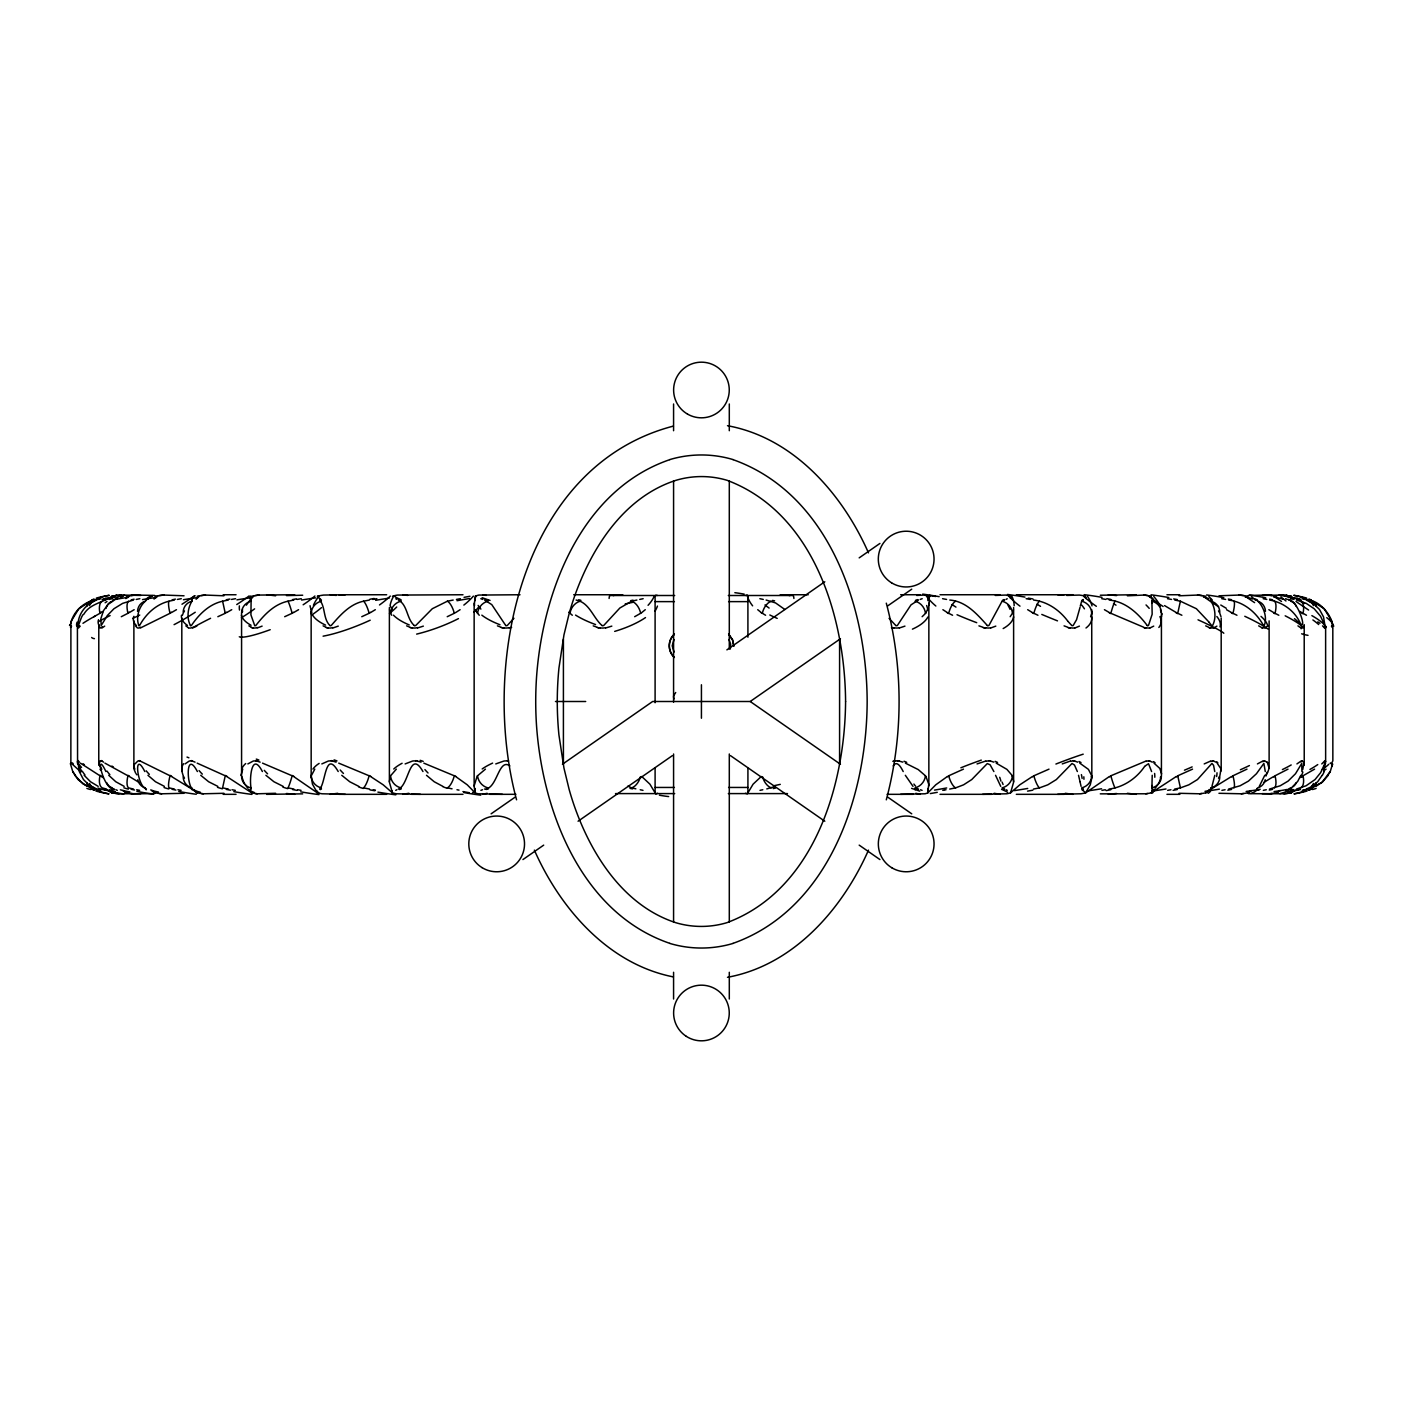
<?xml version="1.0" encoding="UTF-8"?>
<svg xmlns="http://www.w3.org/2000/svg" width="1403" height="1403" viewBox="0 0 1403 1403"><rect width="100%" height="100%" fill="white"/><g stroke="black" fill="none" stroke-linecap="round" stroke-linejoin="round"><path stroke-width="1.5" d="M98.771 765.161L98.789 624.633M133.881 768.195L133.881 620.845M183.197 775.789L181.811 771.036L181.811 618.109M311.273 609.691L311.203 612.602M420.391 794.326L396.242 793.782A129.146 67.484 90 0 1 392.419 792.835L389.385 782.155L389.385 607.517M502.379 794.326L477.932 793.782A129.146 49.421 90 0 1 475.126 792.835L474.144 786.539L474.144 603.22M673.58 702.149L673.58 480.913M1057.687 794.326L1080.924 793.782A129.146 83.882 90 0 0 1085.676 792.835L1090.289 784.786L1091.832 777.946L1091.727 609.691M1152.705 789.065L1151.898 787.872A12.925 12.399 17.5 0 0 1161.421 775.789L1161.421 613.286A12.908 12.399 -17.5 0 0 1151.898 601.203L1152.705 600.046M1267.628 772.615L1269.119 768.195L1269.119 620.863M1325.625 626.124L1325.642 762.145L1325.502 761.215M1091.85 777.7L1091.797 776.49M1302.721 769.581L1303.966 763.144M181.811 771.036L181.952 769.142A53.507 20.098 3.8 0 1 183.6 763.688M77.411 625.861L77.568 763.916M389.385 781.664L390.28 776.49M733.769 646.309L732.612 639.908L728.595 634.086M1219.926 775.543L1220.978 768.879L1217.102 763.144M250.699 788.504L251.049 787.977A12.925 12.399 -17.5 0 1 241.579 775.789L241.579 613.286A12.908 12.399 17.5 0 1 251.102 601.203L250.927 614.882L254.697 625.545M1174.749 600.046L1180.397 601.203L1177.748 613.286L1181.887 615.251M1161.614 615.251L1161.474 616.706M474.144 785.943L477.038 776.49A39.6 21.045 52.3 0 1 477.458 775.701M1269.119 768.195L1267.505 763.144M241.404 773.877L242.719 769.142M1214.805 775.298L1211.964 786.364M1265.26 771.545L1263.875 763.39L1256.457 773.719L1248.46 781.103L1240.059 785.785L1228.572 789.065M77.358 762.145L77.586 761.04A12.715 2.017 70.6 0 1 78.34 761.776M1325.642 626.878L1325.449 627.983M311.203 776.49L312.483 784.189L317.324 792.835A129.146 83.882 90 0 0 322.076 793.782L345.313 794.326M1091.797 612.602L1091.85 611.41M1151.898 787.872L1152.214 775.298M183.179 612.322A12.908 12.083 41.2 0 1 191.948 601.203L192.088 600.046M1152.003 786.943L1152.179 785.487M1152.021 786.75L1152.144 785.715M1219.821 776.753A12.925 12.083 41.2 0 1 1211.052 787.872L1210.947 788.907A56.681 10.33 3.2 0 1 1210.894 789.766M1013.44 609.691L1012.72 612.602M70.711 623.598L70.378 625.387M1325.589 763.144L1323.818 767.178M1332.587 763.881L1330.254 771.545M70.343 625.65C72.009 613.199 82.093 602.904 94.176 600.046M1332.517 764.302L1332.113 766.196M98.859 763.916L100.314 761.04M1301.896 771.545L1301.774 763.39L1295.513 773.719L1288.094 781.103L1280.185 785.785L1269.522 789.065M1080.31 606.008L1081.66 601.203L1083.362 600.046M1080.047 607.306L1076.557 619.705L1073.172 625.492A2.087 1.666 74.6 0 1 1071.874 625.545M1264.769 775.298L1259.298 786.364M241.719 612.602L242.579 609.691M1161.281 776.49L1159.527 781.418M70.799 623.265L71.448 620.863M886.293 799.833C903.339 735.768 903.339 667.232 886.293 603.167M70.904 626.369L70.869 762.636M730.297 649.063L730.647 644.152L728.964 639.487M1323.73 771.545L1324.923 763.407L1320.644 772.65L1315.049 779.559L1306.053 785.785L1296.46 789.065M71.553 620.582L78.814 608.727L90.599 601.203A12.908 7.997 70.2 0 0 86.74 606.482M1325.467 627.913L1325.502 627.842A13.206 2.14 69.3 0 1 1324.134 626.334M1303.913 626.124L1302.773 627.983A13.206 4.016 68.6 0 1 1300.844 627.159M182.372 615.251L183.197 613.286M1300.844 775.298L1297.687 781.418L1292.9 786.364M1331.359 763.916L1332.85 760.794L1332.815 628.211M745.449 793.291L747.343 793.782A129.146 10.137 -90 0 0 747.922 792.835L753.078 784.189L761.268 776.49M70.466 627.334L71.044 626.124M927.471 609.691L925.962 612.602M868.492 850.13C842.484 909.056 793.607 965.246 727.491 977.295M319.726 788.977C325.689 783.33 325.233 748.974 338.211 771.545M657.551 793.291L655.85 794.01A126.989 9.961 90 0 1 655.096 792.835L649.922 784.189L641.732 776.49M1090.605 616.706L1091.727 613.286A12.908 12.417 14.1 0 0 1081.66 601.203M982.609 794.326L1006.758 793.782A129.146 67.484 90 0 0 1010.581 792.835L1013.615 782.155L1013.615 607.517M1322.17 775.298L1317.663 781.752L1311.928 786.364M1219.435 776.49L1218.505 778.191M1159.159 782.155L1158.352 783.611M183.688 612.374L184.477 610.919M674.036 639.487L672.212 645.801L674.054 652.097M251.049 787.977C249.278 779.524 251.54 750.57 262.396 771.545M134.986 763.916L137.845 761.04A12.715 5.577 68.7 0 1 139.441 761.11M745.624 595.433L747.15 595.065A126.989 9.961 90 0 1 747.904 596.275L747.922 637.208M1157.615 784.786L1156.844 785.943M1328.22 775.298L1322.731 781.752L1315.926 786.364M191.948 601.203C187.616 608.253 186.564 618.144 190.457 625.545M1266.856 773.842L1266.172 774.807M1156.44 786.539L1155.16 788.276M1144.585 766.494C1136.43 778.455 1123.575 787.206 1109.089 789.065M1144.813 766.196L1148.531 763.723L1151.6 771.545M926.068 612.725A39.091 20.712 52.9 0 1 925.542 613.392L922.122 616.706M1267.365 626.124L1265.296 627.983A13.206 5.805 67.2 0 1 1262.63 627.422M1154.248 789.433L1151.319 792.835A129.146 98.21 90 0 1 1145.76 793.782L1100.303 793.852M513.936 618.285L507.29 625.492A2.087 1.964 -62.5 0 1 505.746 625.545M1010.16 616.706L1012.422 613.286A12.908 12.136 39.1 0 0 1002.075 601.203L988.975 625.387A2.087 1.841 70.4 0 1 987.361 625.545M137.529 611.322A12.908 11.452 54.7 0 1 145.351 601.203L146.403 600.046M674.405 634.086C667.547 640.119 667.547 651.466 674.405 657.516M145.351 601.203C138.95 606.534 135.723 617.302 138.809 625.545M893.132 765.898C897.096 759.602 901.428 768.09 903.199 771.545M314.781 769.142L311.273 775.789A12.925 12.417 14.1 0 0 321.34 787.872M674.264 634.437C667.67 640.294 667.705 651.29 674.282 657.165M80.217 626.124L78.48 627.983M675.702 692.521L673.703 695.66A7.506 5.752 0 0 0 673.703 697.835L674.106 698.904M1256.667 788.977L1257.649 787.872A12.925 11.452 54.7 0 0 1265.225 779.735M1324.59 761.04L1321.784 763.916M1010.581 792.835L1019.841 784.786L1032.485 776.49M1209.421 789.433L1205.879 792.835A129.146 110.118 90 0 1 1199.635 793.782L1179.064 793.291M185.073 763.916L189.247 761.04A12.715 7.173 66.7 0 1 191.299 761.057M398.329 789.065C409.062 785.75 409.536 748.202 422.969 771.545M789.275 595.626L792.186 594.925A119.851 18.748 -90 0 1 793.186 595.503A6.173 0.965 -90 0 1 793.905 598.467M645.275 609.691L641.715 612.602A39.091 30.463 35.3 0 1 640.592 613.199M1085.676 792.835L1109.44 776.49M1250.739 790.573L1248.021 792.835A129.146 119.325 90 0 1 1241.252 793.782L1218.961 793.291M1216.892 626.124L1213.928 627.983M396.347 769.142L390.578 775.789A12.925 12.136 39.1 0 0 400.942 787.872M1151.319 792.835L1176.328 776.49M1279.694 790.573L1276.695 792.835A129.146 125.586 90 0 1 1269.592 793.782L1248.337 793.642M1326.081 769.142L1323.467 771.036M104.699 626.124L102.051 627.983M1205.879 792.835L1210.684 789.433M147.14 599.432L148.297 598.695M247.857 763.916L253.259 761.04A12.715 8.593 63.6 0 1 255.732 761.022M1283.92 793.782A129.146 128.76 -90 0 0 1291.216 792.835L1294.408 790.573L1291.216 792.835A129.146 128.76 90 0 1 1283.92 793.782L1262.139 793.642M460.114 609.691L455.589 612.602A39.091 33.339 11.4 0 1 454.186 613.111M491.12 813.828L515.164 797.114M562.428 764.249L652.641 701.5L750.202 701.5L840.45 638.751M726.894 649.87L824.806 581.771M859.18 557.868L879.927 543.435M522.933 859.565L543.698 845.132M578.071 821.229L672.405 755.621M887.713 605.886L911.74 589.172M1248.021 792.835L1251.301 790.573M140.861 595.433L121.535 595.065A126.989 126.603 90 0 0 111.784 596.24C102.893 602.834 89.95 603.571 83.829 614.233C81.374 614.198 77.972 630.07 78.024 623.335C78.954 612.708 86.705 603.272 96.842 600.046M1296.933 763.916L1301.072 761.04M1211.526 788.854L1231.553 776.49M1276.695 792.835L1280.045 790.573M375.32 609.691L370.497 612.602M484.509 789.065C497.364 789.591 498.328 757.602 509.868 765.88M485.438 769.142L477.546 775.789A12.925 11.54 53.6 0 0 487.928 787.872M918.439 600.046L911.003 604.868L897.359 625.492A2.087 1.964 62.3 0 1 895.815 625.545M103.156 611.41L101.209 612.602M1299.809 777.7L1301.774 776.49M133.408 600.046L122.657 603.36L113.959 608.727L107.329 615.549L101.121 625.65L100.963 618.302L103.541 610.568L108.154 604.36L114.397 600.046M1153.722 626.124L1149.951 627.983M134.144 609.691L129.269 612.602M1268.75 779.437L1273.714 776.49M298.576 609.691L293.543 612.602M1268.347 779.682L1266.751 780.682M1265.944 781.173L1263.559 782.628M1314.593 769.142L1303.001 775.789A12.925 6.419 72.1 0 1 1300.791 787.872M176.48 609.691L171.429 612.602M231.741 609.691L226.637 612.602M947.393 776.49L935.783 784.786L927.874 792.835A129.146 49.421 90 0 1 925.068 793.782L900.638 794.326M321.831 763.916L328.32 761.04A12.715 9.803 59.1 0 1 331.143 761.005M93.913 616.706L99.999 613.286A12.908 6.401 72.1 0 1 102.209 601.203M1007.214 598.765L1006.091 599.362M395.734 790.345L396.856 789.749M1257.421 763.916L1262.788 761.04M1288.568 789.065L1290.55 787.872A12.925 10.558 62.4 0 0 1296.354 782.593M1288.007 769.142L1275.029 775.789A12.925 4.665 73.4 0 1 1274.45 787.872M634.665 616.706L640.68 613.286A12.908 8.172 69.9 0 0 631.683 601.203L619.88 607.99L603.816 625.387A2.087 2.034 -44.4 0 1 602.027 625.545M1079.416 626.124L1074.926 627.983M1002.075 601.203L1004.636 600.046M121.289 616.706L127.971 613.286A12.908 4.665 73.4 0 1 128.55 601.203M196.788 626.124L192.544 627.983M405.151 763.916L412.57 761.04A12.715 10.768 52 0 1 415.674 760.987M1204.212 763.916L1210.666 761.04M1246.986 769.142L1232.939 775.789A12.925 2.806 74.2 0 1 1233.974 787.872M115.625 599.432L117.396 598.695M447.224 616.706L454.309 613.286A12.908 4.858 73.3 0 0 447.382 601.203L432.299 608.727L415.744 625.492A2.087 1.841 -70.5 0 1 414.306 625.545M217.851 616.706L225.252 613.286L222.603 601.203L228.251 600.046M995.814 626.124L990.711 627.983M140.388 627.983L170.061 613.286A12.908 2.806 74.2 0 1 169.026 601.203L174.34 600.046M1287.147 789.749L1285.692 790.345M284.686 616.706L292.157 613.286A12.908 1.087 74.5 0 0 287.966 601.203C274.129 604.184 264.167 614.83 255.837 625.492A2.087 1.456 -77.1 0 1 254.68 625.545M361.764 616.706L369.147 613.286A12.908 3.016 74.1 0 0 363.517 601.203C349.593 604.202 340.105 615.321 331.231 625.492A2.087 1.666 -74.7 0 1 329.915 625.545M1192.55 769.142L1177.748 775.789L1180.414 787.872L1174.662 789.065M495.768 763.916L503.923 761.04A12.715 11.47 40.7 0 1 507.255 760.987M262.115 626.124L257.223 627.983M774.614 786.609L766.775 788.907M487.157 793.291L482.65 794.344M963.458 769.142L948.691 775.789A12.925 4.858 73.3 0 0 955.618 787.872L963.58 784.821L971.753 779.559L987.291 763.583L990.097 764.775L993.885 771.545M1049.006 769.142L1033.853 775.789A12.925 3.016 74.1 0 0 1039.483 787.872L1047.813 784.821L1056.354 779.559L1072.032 763.478L1074.488 765.038L1077.364 771.545M904.953 626.124L899.376 627.983M1062.281 763.916L1070.436 761.04M1308.771 789.065L1321.872 782.506L1330.254 771.545A44.405 36.513 16.3 0 1 1327.869 775.105M338.263 626.124L332.844 627.983M1306.123 789.065L1308.946 787.872A12.925 9.4 67.1 0 0 1313.506 783.47M922.192 598.695L920.21 599.432M480.896 790.345L482.509 789.749M977.049 763.916L985.765 761.04M423.355 626.124L417.55 627.983M611.831 626.124L605.675 627.983M98.543 599.432L100.876 598.695M1304.159 789.749L1302.247 790.345M916.703 595.433L924.139 595.065A126.989 48.596 -90 0 1 927.874 596.24L927.874 600.607M669.775 459.658C581.298 489.945 542.47 591.715 536.507 677.684A361.115 361.115 0 0 0 536.507 725.316C542.47 811.285 581.298 913.055 669.775 943.342M733.085 943.342C829.383 909.074 866.844 795.448 867.159 701.5C866.844 607.552 829.383 493.926 733.085 459.658M408.852 793.291L402.679 794.344M511.639 627.334L509.236 627.983M169.026 601.203C156.101 604.325 145.93 613.988 139.651 625.387A2.087 0.929 -79.7 0 1 138.809 625.545M1180.414 787.872L1188.85 784.821L1197.46 779.559L1211.964 763.407L1213.56 765.319L1214.752 771.545M222.603 601.203C209.047 604.219 198.928 614.426 191.404 625.492A2.087 1.21 -78.7 0 1 190.457 625.545M1146.023 761.04L1110.843 775.789A12.925 1.087 74.5 0 0 1115.034 787.872M96.298 599.432L99.139 598.695M892.852 761.32L894.079 761.04M1304.001 790.345L1306.316 789.749A56.769 10.821 -1.8 0 0 1307.824 789.345M631.683 601.203L636.874 600.046M337.755 793.291L330.091 794.344M108.96 599.432L112.24 598.695M995.341 595.433L1005.477 595.065A126.989 66.344 -90 0 1 1010.581 596.24M1293.601 789.749L1290.918 790.345M447.382 601.203L453.187 600.046M955.618 787.872L949.708 789.065M287.966 601.203L293.806 600.046M363.517 601.203L369.41 600.046M762.794 789.749L760.005 790.345M639.733 599.432L643.153 598.695M1039.483 787.872L1033.485 789.065M136.214 599.432L139.862 598.695M1127.398 595.801L1143.866 595.065A126.989 96.561 90 0 1 1147.619 595.573M275.602 793.291L257.24 793.782A129.146 98.21 -90 0 1 255.381 793.519M1266.295 789.749L1263.331 790.345M673.387 426.091C520.267 466.006 480.422 665.601 516.567 799.815M177.392 599.432L181.285 598.695M1225.082 789.749L1221.908 790.345M1066.736 595.433L1079.328 595.065A126.989 82.479 -90 0 1 1085.676 596.24M456.431 599.432L460.412 598.695M1179.064 595.801L1197.531 595.065A126.989 108.277 90 0 1 1201.74 595.573M223.936 793.291L203.365 793.782A129.146 110.118 -90 0 1 201.26 793.519M944.798 789.977L946.025 789.749M231.46 599.432L235.546 598.695M943.991 790.117L942.781 790.345M1170.979 789.749L1167.664 790.345M297.12 599.432L301.259 598.695M372.724 599.432L376.846 598.695M1105.318 789.749L1101.951 790.345M1218.961 595.801L1238.972 595.065A126.989 117.326 90 0 1 1243.532 595.573M184.039 793.291L161.748 793.782A129.146 119.325 -90 0 1 159.468 793.519M286.475 595.591L302.697 595.223M1116.525 793.484L1108.317 794.326M1248.337 595.433L1267.19 595.065A126.989 123.482 90 0 1 1271.977 595.573M154.663 793.642L133.408 793.782A129.146 125.586 -90 0 1 131.023 793.519M1262.139 595.433L1281.465 595.065A126.989 126.603 -90 0 1 1291.216 596.24L1292.058 596.819M140.861 793.642L119.08 793.782A129.146 128.76 -90 0 1 111.784 792.835L108.469 790.573L111.784 792.835A129.146 128.76 90 0 0 119.08 793.782M1100.303 595.223L1136.377 594.732M302.697 793.852L266.623 794.344M255.381 595.573A126.989 96.561 90 0 1 259.134 595.065L294.683 594.749M201.26 595.573A126.989 108.277 90 0 1 205.469 595.065L223.936 595.801M159.468 595.573A126.989 117.326 90 0 1 164.028 595.065L184.039 595.801M131.023 595.573A126.989 123.482 90 0 1 135.81 595.065L154.663 595.433M223.13 594.749L236.055 594.749M338.754 594.749L386.667 594.749M392.419 596.24A126.989 66.344 -90 0 1 397.54 595.065L462.99 594.749M475.126 600.607L475.126 596.24A126.989 48.596 -90 0 1 478.879 595.065L520.004 594.749M573.704 594.749L622.792 594.749M780.208 594.749L808.198 594.749M900.638 594.749L920.35 594.732M940.01 594.749L1000.321 594.732M1016.333 594.749L1064.246 594.749M1166.945 594.749L1179.87 594.749M1057.687 594.749L1072.909 594.732M609.095 598.467A6.173 0.965 90 0 1 609.814 595.503L674.668 595.503M728.332 595.503L793.186 595.503M655.096 601.624L674.405 601.624M728.595 601.624L747.904 601.624M555.465 701.5L585.7 701.5M655.096 787.451L674.405 787.451M728.595 787.451L747.904 787.451M615.514 793.589L674.668 793.589M728.332 793.589L787.486 793.589M223.13 794.326L236.055 794.326M338.754 794.326L386.667 794.326M411.395 794.326L462.99 794.326M489.717 794.326L515.901 794.326M887.099 794.326L913.283 794.326M940.01 794.326L991.605 794.326M1016.333 794.326L1064.246 794.326M1166.945 794.326L1179.87 794.326M317.324 596.24A126.989 82.479 -90 0 1 323.672 595.065L345.313 594.749M266.623 594.732L275.602 595.801M1136.377 794.344L1127.398 793.291M330.091 594.732L336.264 595.433M1072.909 794.344L1065.245 793.291M402.679 594.732L407.659 595.433M1000.321 794.344L994.148 793.291M1108.317 594.749L1116.525 595.591M294.683 794.326L286.475 793.484M482.65 594.732L486.297 595.433M920.35 794.344L915.843 793.291M1101.741 598.695L1105.88 599.432M301.049 790.345L297.682 789.749M1167.454 598.695L1171.54 599.432M1026.154 598.695L1030.276 599.432M235.336 790.345L232.021 789.749M375.39 790.117L373.286 789.749M1221.715 598.695L1225.608 599.432M942.588 598.695L946.569 599.432M1033.59 600.046C1047.445 601.694 1059.598 610.13 1067.806 621.143M459.009 790.117L456.975 789.749M369.515 789.065L363.517 787.872A12.925 3.016 -74.1 0 0 369.147 775.789L338.737 763.144M181.092 790.345L177.918 789.749M1109.194 600.046C1125.504 601.571 1137.903 613.111 1147.251 625.545M293.911 789.065L287.966 787.872A12.925 1.087 -74.5 0 0 292.157 775.789L262.536 763.144M949.813 600.046C966.193 601.378 977.172 614.304 987.361 625.545M452.047 788.819L447.382 787.872A12.925 4.858 -73.3 0 0 454.309 775.789L423.846 763.144M228.338 789.065L222.603 787.872L225.252 775.789L197.157 763.144M727.491 425.705C793.607 437.754 842.484 493.944 868.492 552.87M1263.138 598.695L1266.786 599.432M673.387 976.909C608.183 964.071 560.165 908.478 534.368 850.13M139.669 790.345L136.705 789.749M174.428 789.065L169.026 787.872A12.925 2.806 -74.2 0 1 170.061 775.789L140.23 761.04M1228.66 600.046C1243.882 601.957 1256.351 612.427 1263.507 625.545A2.087 0.947 79.7 0 0 1264.243 625.492C1267.891 616.706 1262.735 604.868 1256.597 600.046M766.126 600.046L775.561 602.922L784.803 609.463M759.847 598.695L763.267 599.432M635.857 788.819L631.683 787.872A48.368 38.881 -77 0 1 628.035 786.013M1290.76 598.695L1294.04 599.432M640.206 789.749L642.995 790.345M112.082 790.345L109.399 789.749M600.046 628.035L598.625 627.685M893.974 628.035L892.554 627.685M899.077 761.04L902.813 762.145M1269.592 600.046C1282.938 602.238 1295.039 611.094 1300.458 623.598C1307.193 630.754 1297.231 598.8 1288.603 600.046M133.478 789.065L128.55 787.872A12.925 4.665 -73.4 0 1 127.971 775.789L104.944 763.144M417.252 761.04L421.04 762.145M503.835 628.035L502.467 627.685M985.66 628.035L984.292 627.685M990.43 761.04L993.868 762.145M332.581 761.04L336.089 762.145M1303.861 598.695L1306.702 599.432M98.999 790.345L96.684 789.749A56.769 10.821 1.8 0 1 94.808 789.17M412.482 628.035L411.219 627.685M1296.53 600.046L1306.193 603.36L1314.155 608.709L1320.521 616.215L1324.958 625.615L1323.52 616.899L1319.486 609.481L1313.664 603.834L1306.158 600.046M106.54 789.065L102.209 787.872A12.925 6.419 -72.1 0 1 99.999 775.789L80.392 763.144M1070.349 628.035L1069.086 627.685M1074.68 761.04L1077.714 762.145M576.107 600.046C589.435 602.466 592.995 617.618 602.027 625.545M1180.397 601.203L1196.373 608.709L1208.912 622.003M256.977 761.04L260.134 762.145M328.232 628.035L327.109 627.685M1145.953 628.035L1144.83 627.685M1302.124 598.695L1304.457 599.432M100.753 790.345L98.841 789.749M1308.824 600.046C1320.942 601.519 1331.71 616.11 1332.552 625.001M94.229 789.065L83.005 783.926L74.78 775.298M1149.741 761.04L1152.319 762.145M597.555 627.369L593.223 625.861M983.275 627.369L978.926 625.861M253.189 628.035L252.242 627.685M192.334 761.04L195.052 762.145M484.561 600.046L491.787 604.623L505.764 625.545M501.467 627.369L497.416 625.861M918.491 789.065L915.072 787.872A12.925 11.54 -53.6 0 0 925.454 775.789L918.246 769.581L905.391 763.144M1210.596 628.035L1209.649 627.685M1068.139 627.369L1064.07 625.861M482.79 599.432L480.808 598.695M410.307 627.369L406.624 625.861M920.491 789.749L922.104 790.345M283.143 786.364L273.936 781.752L265.904 775.298M1143.989 627.369L1110.843 613.286A12.908 1.087 -74.5 0 1 1115.034 601.203M217.798 786.364L208.644 781.752L200.752 775.298M96.877 789.065L88.775 784.821L83.461 779.559L79.27 771.545L78.112 763.39L81.69 771.545M1285.604 598.695L1287.375 599.432M358.782 786.364L349.75 781.752L341.771 775.298M117.308 790.345L115.853 789.749M164.379 786.364L155.505 781.752L147.946 775.298M442.839 786.364L434.228 781.752L426.494 775.298M326.303 627.369L323.093 625.861M124.183 786.364L115.8 781.752L108.75 775.298M1004.671 789.065L1002.058 787.872A12.925 12.136 -39.1 0 0 1012.422 775.789L1006.898 769.353L996.2 763.144M398.364 600.046C407.747 604.939 406.519 618.846 414.306 625.545M1208.93 627.369L1205.686 625.861M895.815 625.545L889.064 618.302M98.192 786.364L90.511 781.752L84.162 775.298M1037.939 615.251L1033.853 613.286A12.908 3.016 -74.1 0 1 1039.483 601.203M1236.955 615.251L1232.939 613.286A12.908 2.806 -74.2 0 0 1233.974 601.203M952.584 615.251L948.691 613.286A12.908 4.858 -73.3 0 1 955.618 601.203M251.54 627.369L248.875 625.861M396.909 599.362L395.786 598.765M1006.144 789.749L1007.266 790.345M188.405 627.685L189.195 628.035A13.206 7.12 -65.6 0 0 192.597 627.387M1278.817 615.251L1275.029 613.286A12.908 4.665 -73.4 0 0 1274.45 601.203M87.074 786.364L78.042 779.559L72.746 771.545A44.405 36.513 -16.3 0 0 75.131 775.105M1071.664 625.422L1068.016 621.441M1176.363 612.602L1164.56 605.587M226.672 776.49L251.681 792.835A129.146 98.21 90 0 0 257.258 793.782M1109.457 612.602L1104.424 609.691M293.578 776.49L317.324 792.835M1231.571 612.602L1226.52 609.691M1079.766 763.144L1088.412 769.353L1091.727 775.789A12.925 12.417 -14.1 0 1 1081.66 787.872L1083.397 789.065M171.464 776.49L191.492 788.854M1261.367 627.369L1258.666 625.861M1032.503 612.602L1027.68 609.691M114.432 789.065C103.015 790.783 94.457 747.29 105.909 771.545M370.515 776.49L383.159 784.786L392.419 792.835M1273.731 612.602L1268.856 609.691M129.304 776.49L139.441 782.628M101.928 761.04L103.576 762.145M1306.474 615.251L1303.001 613.286A12.908 6.419 -72.1 0 0 1300.791 601.203M1254.703 598.695L1255.86 599.432M765.6 615.251L762.338 613.286A39.091 30.656 -37.8 0 1 761.215 612.69M947.411 612.602L942.886 609.691M329.915 625.545C322.988 618.846 325.549 606.71 319.638 600.046M455.607 776.49L467.217 784.786L475.126 792.835L475.126 788.468M1301.791 612.602L1299.844 611.41M101.226 776.49L103.208 777.7M1154.003 763.144L1159.807 768.423L1161.614 773.842M80.795 771.896L71.15 763.144M122.955 790.573L126.305 792.835A129.146 125.586 90 0 0 133.408 793.782M151.699 790.573L154.979 792.835A129.146 119.325 90 0 0 161.748 793.782M1215.805 762.145L1213.753 761.04A14.977 8.506 -70.4 0 0 1212.806 760.724M192.316 789.433L197.121 792.835A129.146 110.118 90 0 0 203.365 793.782M750.219 701.5L840.45 764.249M887.713 797.114L911.74 813.828M730.454 755.621L824.806 821.229M859.18 845.132L879.927 859.565M1297.933 625.861L1300.037 627.369M761.285 612.602L757.725 609.691M126.305 792.835L123.306 790.573M572.319 615.251L570.021 613.286A39.091 24.552 -51 0 1 569.355 612.567L568.881 612.129M154.979 792.835L152.261 790.573M146.421 789.065C136.933 786.522 133.303 748.816 144.807 771.545M185.81 625.861L187.862 627.369A33.602 17.906 -42 0 0 188.3 627.79M913.02 786.364L905.338 775.298M613.725 595.626L611.147 594.819A117.396 18.362 90 0 0 609.814 595.503M197.121 792.835L193.579 789.433M78.41 761.04L79.445 762.145M1324.572 628.035L1322.52 625.861M1266.646 762.145L1265.173 761.04A14.977 6.577 -72.1 0 0 1264.436 760.759M479.265 615.251L477.546 613.286A12.908 11.54 -53.6 0 1 487.928 601.203M728.736 634.437L732.454 639.786L733.874 645.801M251.681 792.835L248.752 789.433M1257.562 601.098L1257.649 601.203A12.908 11.452 -54.7 0 1 1265.471 611.322M197.385 771.545C186.09 750.096 186.441 782.4 192.088 789.065M247.84 788.276L246.56 786.539M135.442 625.861L136.828 627.369A33.602 14.714 -45.6 0 0 137.178 627.72L137.792 628.035A13.206 5.437 -67.5 0 0 140.51 627.211M136.179 773.877L136.845 774.824M1000.742 786.364L995.551 775.298M1209.088 622.266L1211.666 625.545A2.087 1.21 78.7 0 0 1212.613 625.492C1216.471 618.127 1215.261 607.867 1211.052 601.203A12.908 12.083 -41.2 0 1 1219.821 612.322M250.295 600.046L250.997 601.01M246.156 785.943L245.385 784.786M477.038 612.602L475.529 609.691M925.962 776.49L928.733 784.189L927.874 792.835L927.874 788.468M391.7 615.251L390.578 613.286A12.908 12.136 -39.1 0 1 400.942 601.203M99.701 627.369L99.017 625.861M657.376 595.433L655.657 595.293A129.146 10.137 -90 0 0 655.096 596.24L655.096 702.728M99.999 769.142L100.595 770.089M244.666 783.611L243.841 782.155M1331.815 625.861L1332.657 627.685M1218.523 610.919L1219.312 612.374M184.494 778.191L183.565 776.49M135.565 772.93L133.987 769.142M1332.078 626.352L1332.534 627.334M243.473 781.418L241.719 776.49M1219.803 613.286L1221.013 616.706M72.746 771.545L70.36 763.583M1160.421 609.691L1161.281 612.602M390.28 612.602L389.56 609.691M1012.72 776.49L1013.615 781.664M1331.447 620.582L1324.186 608.727L1312.401 601.203A12.908 7.997 -70.2 0 1 1316.26 606.482M311.747 615.251L311.273 613.286A12.908 12.417 -14.1 0 1 321.34 601.203M1331.57 620.933L1332.517 624.756M1081.082 786.364L1080.117 782.102M1078.521 775.298L1080.047 781.752M1152.144 603.36L1152.003 602.15M1210.982 600.502L1210.929 600.046A56.19 10.277 -3 0 0 1210.912 599.414M1151.898 601.203L1152.161 614.233L1148.513 625.387A2.087 1.456 77.1 0 1 1147.251 625.545M1304.211 624.616L1304.229 765.179M1291.216 788.468L1291.216 792.835M1221.189 618.109L1221.189 770.966M928.856 603.22L928.856 785.943M839.59 639.242L839.59 764.442M747.922 768.265L747.922 792.835M729.297 403.994L729.297 430.721M729.297 480.913L729.297 649.01M729.297 753.99L729.297 922.087M729.297 972.279L729.297 999.006M701.43 684.769L701.43 718.231M673.58 403.994L673.58 430.721M673.58 753.99L673.58 922.087M673.58 972.279L673.58 999.006M655.096 768.265L655.096 792.835M563.41 639.242L563.41 764.442M311.15 611.41L311.168 777.7M111.784 788.468L111.784 792.835M733.12 943.412A110.925 110.925 0 0 1 669.757 943.412M669.757 459.588A110.925 110.925 0 0 1 733.12 459.588M472.583 793.361A70.939 5.735 -11.7 0 1 473.951 791.643M480.755 795.15A70.939 9.014 12.6 0 1 463.919 792.59M486.332 789.468A56.769 6.436 -9 0 1 488.49 788.819M488.297 600.238A56.208 6.436 8.8 0 1 486.385 599.677M490.05 600.414A70.396 4.595 13.9 0 1 482.141 597.696M474.512 605.57A66.046 35.057 -14.9 0 1 475.915 596.187M473.39 596.117A66.046 32.9 -17.8 0 1 463.849 605.079M457.01 600.712A70.396 6.121 -11.6 0 1 469.444 598.555M482.194 768.949A53.507 18.204 -10.5 0 1 492.593 763.109M507.237 760.654A14.977 13.679 47.3 0 1 508.517 760.812M509.201 627.65A13.206 11.715 -41.2 0 1 503.887 627.86M502.309 627.93A33.602 25.675 -13 0 1 501.309 627.615M499.994 624.756A53.402 18.502 10.8 0 1 481.825 615.145M477.634 613.181A39.091 20.554 -54.8 0 1 477.16 612.462M480.896 609.077A63.959 31.62 9.9 0 1 478.142 605.412M392.209 792.87A70.939 7.909 -10.8 0 1 392.244 790.959M395.821 794.817A70.939 11.312 11.4 0 1 377.916 792.134M390.069 776.245A39.6 16.643 55.2 0 1 390.402 775.561M447.259 788.293A48.368 45.633 -66.1 0 1 442.734 786.627M469.251 792.713A56.681 1.456 10.9 0 1 462.937 791.573M399.504 789.573A56.769 7.734 -7.9 0 1 401.24 788.907M428.038 772.983A44.405 22.886 50.4 0 1 424.916 769.598M479.072 606.587A63.959 32.848 -16.1 0 1 473.688 612.392M401.1 600.168A56.208 7.699 7.7 0 1 399.574 599.59M400.679 599.572A70.396 7.19 13.2 0 1 395.015 596.766M393.664 596.152A66.046 32.374 -20.1 0 0 390.104 605.465A63.959 32.725 4.7 0 0 392.296 609.376M390.315 596.065A66.046 29.761 -22.3 0 1 379.494 604.956M375.653 600.309A70.396 8.26 -10.7 0 1 389.14 598.134M464.06 597.345A56.19 1.263 -10.9 0 1 469.952 596.275M393.752 769.002A53.507 19.414 -7.1 0 1 402.1 763.267M415.656 760.654A14.977 12.802 57.8 0 1 417.252 760.882M420.128 760.321A49.228 14.767 24.7 0 1 423.215 761.373M454.449 775.596A39.494 34.005 -13.2 0 1 455.747 776.315M458.448 618.618A53.507 14.03 -20.4 0 1 416.638 634.103M417.515 627.615A13.206 10.943 -51.6 0 1 412.517 627.878M411.061 627.913A33.602 24.605 -22.7 0 1 410.132 627.579M409.238 624.931A53.402 19.747 7.4 0 1 393.471 615.18M390.788 613.041A39.091 16.047 -57.5 0 1 390.525 612.322M318.656 792.555A70.939 9.891 -9.7 0 1 316.815 790.555M319.007 794.589A70.939 13.328 9.8 0 1 300.698 791.836M310.817 776.017A39.6 11.82 57.1 0 1 310.94 775.35M363.342 788.468A48.368 47.369 -48.5 0 1 358.572 786.873M374.917 790.766A56.681 3.122 10.5 0 1 370.006 789.889M320.287 789.643A56.769 8.856 -6.6 0 1 321.515 788.96M343.454 773.456A44.405 27.201 46.3 0 1 340.21 770.019M396.716 607.008A63.959 30.059 -21 0 1 389.49 613.392M370.357 612.392A39.091 33.567 -3.5 0 1 369.007 613.076M321.427 600.116A56.208 8.769 6.4 0 1 320.34 599.519M320.586 599.116A70.396 9.593 12.1 0 1 317.604 596.31M313.413 605.324A66.046 28.884 -24.4 0 1 318.99 596.117M314.921 596.012A66.046 25.885 -26.2 0 1 303.153 604.781M301.557 600.046A70.396 10.189 -9.5 0 1 315.728 597.853M369.883 599.256A56.19 2.911 -10.6 0 1 374.18 598.485M312.939 769.054A53.507 20.151 -3.5 0 1 319.13 763.407M331.108 760.636A14.977 11.627 64 0 1 332.564 760.864M334.089 759.882A49.228 11.505 27 0 1 336.983 760.917M369.287 775.561A39.494 34.303 2.3 0 1 370.673 776.262M370.199 620.196A53.507 11.049 -22.4 0 1 323.093 636.173M332.844 627.562A13.206 9.891 -58.3 0 1 328.284 627.913M326.952 627.878A33.602 22.922 -30.8 0 1 326.145 627.562M325.566 625.107A53.402 20.501 3.7 0 1 312.659 615.216M311.659 612.795A39.091 11.154 -59.2 0 1 311.624 612.059M311.168 609.709A63.959 33.023 -0.7 0 1 310.063 605.71M254.066 792.344A70.939 11.61 -8.3 0 1 250.225 790.292M251.979 794.396A70.939 15.03 8 0 1 233.81 791.625M240.983 775.456A39.6 6.717 58.3 0 1 240.895 774.824M287.755 788.644A48.368 47.93 1.5 0 1 282.862 787.083M297.05 790.363A56.681 4.7 9.9 0 1 292.596 789.556M250.593 789.714A56.769 9.751 -5.1 0 1 251.26 789.012M267.587 773.825A44.405 30.831 40.6 0 1 264.29 770.335M321.462 607.639A63.959 26.534 -25.1 0 1 311.904 614.9M293.402 612.357A39.091 32.953 -17.9 0 1 292.017 613.041M251.225 600.081A56.208 9.628 4.9 0 1 250.611 599.467M250.699 598.835A70.396 11.768 10.8 0 1 250.558 596.012M246.367 605.167A66.046 24.693 -28 0 1 253.785 596.065M249.103 595.924A66.046 21.378 -29.2 0 1 236.739 604.553M236.914 599.853A70.396 11.873 -8.1 0 1 251.4 597.678M251.681 596.24A126.989 96.561 -90 0 1 259.134 595.065M292.543 599.59A56.19 4.49 -10 0 1 296.419 598.871M241.737 769.09A53.507 20.379 0.1 0 1 245.7 763.548M255.679 760.636A14.977 10.154 67.9 0 1 256.959 760.847M256.293 759.076A49.228 7.98 28.6 0 1 258.906 760.058M292.298 775.508A39.494 33.76 17.5 0 1 293.718 776.227M270.2 629.701A53.507 7.787 -23.9 0 1 239.282 636.787M257.24 627.492A13.206 8.611 -62.7 0 1 253.224 627.948M252.084 627.842A33.602 20.677 -37.1 0 1 251.418 627.509M251.049 625.264A53.402 20.747 0 0 1 241.421 615.251M242.403 612.094A39.091 5.98 -60.3 0 1 242.596 611.34M239.492 610.059A63.959 32.515 -6.1 0 1 239.369 605.868M200.191 792.169A70.939 13.065 -6.8 0 1 194.333 790.082M196.28 794.256A70.939 16.345 6 0 1 178.76 791.45M222.393 788.802A48.368 47.316 49.8 0 1 217.483 787.311M230.443 790.187A56.681 6.156 9 0 1 226.321 789.398M192.088 789.766A56.769 10.417 -3.5 0 1 192.176 789.047M191.948 787.872A12.925 12.083 -41.2 0 1 183.179 776.753M202.33 774.123A44.405 33.707 32.9 0 1 199.086 770.598M254.609 608.849A63.959 22.36 -28.4 0 1 241.439 617.688M226.497 612.304A39.091 31.532 -30 0 1 225.129 612.988M192.158 600.046A56.208 10.259 3.3 0 1 192.088 599.414M192.369 598.625A70.396 13.644 9.1 0 1 195.087 595.819M196.104 599.256A66.046 19.888 -30.8 0 1 199.629 595.994M194.491 595.819A66.046 16.345 -31.5 0 1 181.987 604.219M183.425 599.712A70.396 13.258 -6.5 0 1 197.876 597.538M197.121 596.24A126.989 108.277 -90 0 1 205.469 595.065M226.321 599.73A56.19 5.945 -9.1 0 1 229.899 599.046M191.211 760.619A14.977 8.418 70.5 0 1 192.299 760.812M187.02 757.076A49.228 4.244 29.6 0 1 188.896 757.813M225.374 775.473A39.494 32.392 30.1 0 1 226.812 776.175M193.246 627.422A53.507 4.332 -24.8 0 1 210.59 618.285M187.493 625.422A53.402 20.484 -3.8 0 1 181.461 615.286M158.451 792.029A70.939 14.188 -5 0 1 150.682 789.924M153.243 794.116A70.939 17.257 3.8 0 1 136.828 791.292M168.834 788.96A48.368 45.527 66.6 0 1 164.046 787.539M175.884 790.082A56.681 7.471 8 0 1 172.113 789.31M146.228 789.819A56.769 10.821 -1.8 0 1 145.702 789.1M145.351 787.872A12.925 11.452 -54.7 0 1 137.775 779.735M149.332 774.368A44.405 35.741 22.9 0 1 146.21 770.826M195.245 612.234A63.959 17.625 -31 0 1 174.077 624.651M171.306 612.252A39.091 29.34 -39.2 0 1 169.956 612.953M145.719 600.01A56.208 10.628 1.6 0 1 146.175 599.379M146.894 598.467A70.396 15.187 7.3 0 1 152.401 595.661M154.049 599.046A66.046 14.591 -32.9 0 1 157.908 595.872M152.506 595.609A66.046 10.908 -33.2 0 1 145.947 600.028M142.51 599.59A70.396 14.328 -4.7 0 1 156.575 597.415M154.979 596.24A126.989 117.326 -90 0 1 164.028 595.065M172.148 599.8A56.19 7.261 -8.1 0 1 175.41 599.134M134.863 769.195A53.507 19.344 7.4 0 1 134.337 763.811M139.335 760.619A14.977 6.489 72.1 0 1 140.177 760.777M170.166 775.421A39.494 30.217 39.8 0 1 171.587 776.14M136.494 625.598A53.402 19.73 -7.5 0 1 133.864 616.32M129.9 791.906A70.939 14.959 -3.1 0 1 120.377 789.784M123.867 793.993A70.939 17.765 1.5 0 1 108.996 791.152M128.392 789.117A48.368 42.634 73.5 0 1 123.85 787.767M134.495 790.012A56.681 8.593 6.7 0 1 131.128 789.258M114.134 789.854A56.769 10.961 0 0 1 112.977 789.135M112.45 787.872A12.925 10.558 -62.4 0 1 106.646 782.593M109.855 774.614A44.405 36.916 10.6 0 1 106.961 771.054M94.422 638.646A63.959 12.452 -32.8 0 1 91.651 637.471M129.199 612.199A39.091 26.429 -46 0 1 127.901 612.883M106.032 608.358A12.908 10.558 62.4 0 1 112.45 601.203M113.012 599.975A56.208 10.733 -0.2 0 1 114.011 599.327M115.292 598.327A70.396 16.362 5.2 0 1 123.464 595.521M125.814 598.59A66.046 8.944 -34.3 0 1 129.778 595.626M124.534 595.065A66.046 5.209 -34.1 0 1 120.833 597.59M115.186 599.484A70.396 15.03 -2.8 0 1 128.532 597.31M126.305 596.24A126.989 123.482 -90 0 1 135.81 595.065M131.18 599.853A56.19 8.4 -6.8 0 1 134.092 599.204M101.84 769.23A53.507 18.099 10.7 0 1 99.175 763.951M100.279 760.97A12.715 3.841 69.9 0 1 101.437 761.233M101.279 760.619A14.977 4.402 73.2 0 1 101.858 760.707M113.38 767.02A49.228 3.437 29.7 0 1 111.924 766.073M128.041 775.368A39.494 27.288 46.8 0 1 129.392 776.069M132.619 618.495A53.507 2.806 -25.1 0 1 139.739 615.058M102.296 626.825A13.206 3.63 -68.8 0 1 100.279 628.035L99.929 627.685A33.602 11.154 -48.2 0 1 99.806 627.264M99.28 625.791A53.402 18.485 -10.9 0 1 98.508 619.705M115.274 791.801A70.939 15.363 -1.1 0 1 104.208 789.661M108.873 793.888A70.939 17.818 -0.9 0 1 95.93 791.029M102.086 789.31A48.368 38.67 77.1 0 1 97.912 788.048M107.207 789.959A56.681 9.505 5.2 0 1 104.313 789.223M94.054 787.872A12.925 9.4 -67.1 0 1 89.494 783.47M84.917 774.859A44.405 37.162 -3 0 1 82.321 771.264M101.174 612.129A39.091 22.869 -50.9 0 1 99.981 612.813M89.494 605.605A12.908 9.4 67.1 0 1 94.054 601.203M94.86 599.94A56.208 10.575 -1.9 0 1 96.386 599.291M98.315 598.204A70.396 17.134 3 0 1 108.925 595.416M112.836 597.45A66.046 3.069 -34.9 0 1 116.589 594.784M102.173 599.379A70.396 15.38 -0.8 0 1 114.467 597.204M111.784 596.24A126.989 126.603 -90 0 1 121.535 595.065M104.366 599.905A56.19 9.33 -5.4 0 1 106.874 599.256M81.567 767.388A53.507 16.415 13.7 0 1 78.971 764.126M78.042 760.689A14.977 2.21 73.8 0 1 78.287 760.619M84.355 764.793A49.228 7.208 28.8 0 1 83.145 763.741M99.999 775.298A39.494 23.711 51.8 0 1 101.262 775.999M98.736 621.494A53.507 6.313 -24.4 0 1 110.1 615.566M79.112 625.475A13.206 1.736 -69.4 0 1 77.726 627.562M77.726 627.369A33.602 7.313 -49.9 0 1 77.726 627.018M76.709 626.036A53.402 16.766 -13.9 0 1 77.112 622.178M114.958 791.678A70.939 15.398 0.9 0 1 102.577 789.538M108.645 793.765A70.939 17.432 -3.2 0 1 98.736 791.169M90.564 789.521A48.368 33.777 79.2 0 1 86.863 788.381M90.599 787.872A12.925 7.997 -70.1 0 1 86.74 782.593M94.65 789.907A56.681 10.189 3.6 0 1 92.265 789.17M93.983 789.959A56.769 10.417 3.5 0 1 91.651 789.223M91.704 599.888A56.208 10.154 -3.6 0 1 93.738 599.239M96.351 598.081A70.396 17.485 0.7 0 1 109.136 595.293M106.996 601.501A66.046 2.894 -35 0 1 105.137 602.764M104.804 598.818A66.046 6.454 -33.9 0 1 105.891 598.029M103.787 599.274A70.396 15.328 1.2 0 1 114.748 597.117M92.335 599.94A56.19 10.031 -3.8 0 1 94.404 599.291M73.254 763.951A49.228 10.786 27.3 0 1 72.465 762.881M82.987 623.3A53.507 9.663 -23.1 0 1 94.895 616.198M71.343 626.545A33.602 3.315 -50.8 0 1 71.553 626.141M69.536 625.475A53.402 14.661 -16.6 0 1 69.764 624.896M94.106 789.766A48.368 28.025 80.5 0 1 93.773 789.679M97.123 789.871A56.681 10.628 2 0 1 95.667 789.31M95.913 599.73A56.19 10.487 -2.1 0 1 96.93 599.327M1147.619 793.519A129.146 98.21 -90 0 1 1145.742 793.782M1201.74 793.519A129.146 110.118 -90 0 1 1199.635 793.782M1243.532 793.519A129.146 119.325 -90 0 1 1241.252 793.782M1297.915 789.871A70.939 15.363 1.1 0 1 1287.726 791.801M1307.07 791.029A70.939 17.818 0.9 0 1 1294.127 793.888M1306.614 599.291A56.208 10.575 1.9 0 1 1307.596 599.695M1294.075 595.416A70.396 17.134 -3 0 1 1304.685 598.204M1286.411 594.784A66.046 3.069 34.9 0 1 1286.937 595.153M1288.533 597.204A70.396 15.38 0.8 0 1 1300.827 599.379M1281.465 595.065A126.989 126.603 90 0 1 1291.216 596.24M1308.946 601.203A12.908 9.4 -67.1 0 1 1313.506 605.605M1271.977 793.519A129.146 125.586 -90 0 1 1269.592 793.782M1300.423 789.538A70.939 15.398 -0.9 0 1 1288.042 791.678M1305.053 790.889A70.939 17.432 3.2 0 1 1294.355 793.765M1316.137 788.381A48.368 33.777 -79.2 0 1 1312.436 789.521M1316.26 782.593A12.925 7.997 70.1 0 1 1312.401 787.872M1310.735 789.17A56.681 10.189 -3.6 0 1 1308.35 789.907M1311.349 789.223A56.769 10.417 -3.5 0 1 1309.017 789.959M1309.262 599.239A56.208 10.154 3.6 0 1 1311.296 599.888M1293.864 595.293A70.396 17.485 -0.7 0 1 1306.649 598.081M1308.631 610.059A66.046 2.894 35 0 1 1296.004 601.501M1297.109 598.029A66.046 6.454 33.9 0 1 1304.632 603.536M1288.252 597.117A70.396 15.328 -1.2 0 1 1299.213 599.274M1308.596 599.291A56.19 10.031 3.8 0 1 1310.665 599.94M1328.729 764.319A53.507 14.328 -16.3 0 1 1322.345 769.353M1330.535 762.881A49.228 10.786 -27.3 0 1 1330.149 763.425M1317.785 621.862A53.507 9.663 23.1 0 1 1320.013 623.3M1331.447 626.141A33.602 3.315 50.8 0 1 1331.657 626.545M1326.747 617.653A53.402 14.661 16.6 0 1 1333.692 626.352M1287.445 789.415A70.939 15.047 -2.8 0 1 1274.064 791.573M1287.989 790.748A70.939 16.626 5.4 0 1 1279.834 793.624M1301.809 776.981A39.6 22.904 -50.5 0 1 1303.019 776.262M1312.015 788.784A48.368 28.025 -80.5 0 1 1308.894 789.766M1307.701 789.152A56.681 10.628 -2 0 1 1305.877 789.871M1299.406 789.258A56.769 9.768 -5.1 0 1 1296.53 790.029M1324.134 771.72A44.405 34.952 27.6 0 1 1322.292 775.368M1296.846 599.186A56.208 9.488 5.2 0 1 1299.353 599.853M1278.905 595.188A70.396 17.397 1.6 0 1 1293.566 597.959M1281.518 601.449A66.046 8.769 34.3 0 1 1275.274 597.187M1280.904 596.994A66.046 12.118 32.9 0 1 1285.972 600.975M1273.661 597.012A70.396 14.907 -3.2 0 1 1283.026 599.169M1267.19 595.065A126.989 123.482 -90 0 1 1276.695 596.24M1306.07 599.327A56.19 10.487 2.1 0 1 1307.649 599.958M1317.75 764.582A53.507 11.873 -18.5 0 1 1309.928 769.44M1324.151 762.829A12.715 1.736 -70.7 0 1 1324.976 761.601M1325.098 761.092A14.977 2.297 -73.7 0 1 1325.221 761.601M1324.906 762.443A49.228 14.1 -25.2 0 1 1324.572 763.513M1312.892 619.951A53.507 12.785 21.3 0 1 1318.697 624.545M1311.875 615.619A53.402 12.171 18.9 0 1 1325.905 626.79M1302.984 613.76A39.091 23.623 52 0 1 1301.756 613.076M1260.192 789.293A70.939 14.311 -4.7 0 1 1246.145 791.45M1256.281 790.608A70.939 15.398 7.5 0 1 1250.845 793.484M1273.801 776.894A39.6 26.534 -45.7 0 1 1275.099 776.192M1292.794 789.328A48.368 21.606 -81.4 0 1 1290.374 790.029M1289.708 789.117A56.681 10.786 -0.2 0 1 1288.48 789.836M1272.626 789.328A56.769 8.874 -6.6 0 1 1269.259 790.099M1302.861 772.001A44.405 32.532 36.6 0 1 1301.475 775.684M1269.645 599.116A56.208 8.593 6.6 0 1 1272.609 599.8M1249.599 595.082A70.396 16.889 3.9 0 1 1265.734 597.836M1254.598 602.641A66.046 14.433 33 0 1 1246.039 596.766M1251.511 596.696A66.046 17.467 31.1 0 1 1255.808 600.449M1245.11 596.906A70.396 14.135 -5.1 0 1 1252.669 599.046M1238.972 595.065A126.989 117.326 -90 0 1 1248.021 596.24M1288.603 599.362A56.19 10.68 0.4 0 1 1289.655 599.993M1290.55 601.203A12.908 10.558 -62.4 0 1 1296.354 606.482M1291.198 764.951A53.507 9.137 -20.2 0 1 1282.412 769.563M1300.897 761.882A12.715 3.578 -70.1 0 1 1302.142 761.057M1302.194 760.829A14.977 4.49 -73.1 0 1 1302.615 761.215L1303.562 762.145A49.228 17.082 -22.5 0 1 1303.72 763.232M1294.46 618.653A53.507 15.573 19 0 1 1301.037 625.475M1301.247 628.719A33.602 4.858 50.6 0 1 1300.844 628.491M1285.183 615.812A53.402 9.4 20.6 0 1 1303.457 627.509M1274.959 613.69A39.091 27.183 47 0 1 1273.643 613.006M1308.017 635.331A63.959 9.593 30 0 1 1301.633 633.805M1219.382 789.152A70.939 13.241 -6.5 0 1 1204.984 791.31M1210.649 790.415A70.939 13.802 9.4 0 1 1208.088 793.309M1231.676 776.841A39.6 29.498 -39 0 1 1233.044 776.14M1258.929 790.029A48.368 14.644 -81.9 0 1 1257.334 790.187M1257.158 789.082A56.681 10.698 1.5 0 1 1256.544 789.801M1231.641 789.398A56.769 7.752 -7.9 0 1 1227.818 790.205M1266.839 772.351A44.405 29.305 43.3 0 1 1265.962 776.052M1228.291 599.028A56.208 7.471 7.9 0 1 1231.641 599.712M1206.633 594.96A70.396 15.959 6 0 1 1223.819 597.696M1218.663 606.78A66.046 19.73 30.9 0 1 1203.774 596.591M1208.825 596.556A66.046 22.413 28.6 0 1 1212.42 600.203M1203.318 596.784A70.396 12.995 -6.9 0 1 1208.912 598.906M1197.531 595.065A126.989 108.277 -90 0 1 1205.879 596.24M1256.614 599.397A56.19 10.61 -1.3 0 1 1257.141 600.01M1249.407 765.564A53.507 6.173 -21.4 0 1 1240.357 769.773M1262.7 761.619A12.715 5.331 -68.9 0 1 1264.384 760.97M1267.172 761.934A49.228 19.624 -19.1 0 1 1267.821 763.022M1260.999 616.391A53.507 17.993 16.2 0 1 1267.803 626.212M1262.419 628.386A33.602 8.821 49.4 0 1 1261.823 628.123M1244.794 616.285A53.402 6.384 21.9 0 1 1267.909 629.018M1232.834 613.637A39.091 30.059 39.9 0 1 1231.448 612.953M1226.292 608.306A63.959 4.525 30.9 0 1 1220.785 605.026M1166.033 788.977A70.939 11.838 -8.1 0 1 1151.635 791.134M1152.144 790.187A70.939 11.855 11 0 1 1152.512 793.081M1176.486 776.788A39.6 31.743 -29.9 0 1 1177.889 776.087M1211.526 788.942A48.368 7.331 -82.2 0 1 1211.052 787.82M1177.345 789.521A56.769 6.454 -9 0 1 1173.101 790.345M1216.997 772.79A44.405 25.359 48.3 0 1 1216.647 776.525M1173.68 598.906A56.208 6.173 9 0 1 1177.38 599.607M1151.039 594.819A70.396 14.644 8 0 1 1168.839 597.538M1163.105 606.482A66.046 24.552 28.1 0 1 1149.285 596.485M1153.74 596.45A66.046 26.78 25.4 0 1 1160.316 606.061M1149.355 596.643A70.396 11.54 -8.4 0 1 1152.898 598.73M1143.866 595.065A126.989 96.561 -90 0 1 1151.319 596.24M1192.147 766.897A53.507 3.069 -22.2 0 1 1184.448 770.194M1210.631 761.496A12.715 6.945 -67 0 1 1212.736 760.952M1216.717 761.759A49.228 21.694 -15.1 0 1 1217.857 762.846M1216.839 616.513A53.507 19.975 12.9 0 1 1219.979 626.86M1213.911 627.93A13.206 7.453 65.1 0 1 1210.543 627.562M1209.947 628.246A33.602 12.557 47.3 0 1 1209.211 627.965M1198.022 619.81A53.402 3.227 22.6 0 1 1223.802 633.262M1177.626 613.602A39.091 32.199 30.2 0 1 1176.205 612.901M1101.565 788.749A70.939 10.154 -9.5 0 1 1087.518 790.924M1082.011 789.854A70.939 9.628 12.3 0 1 1085.256 792.748M1109.58 776.753A39.6 33.198 -18.1 0 1 1110.983 776.052M1152.038 789.03A56.681 9.716 4.8 0 1 1152.635 789.714M1110.843 789.714A56.769 4.981 -9.9 0 1 1106.16 790.591M1154.616 773.456A44.405 20.799 51.8 0 1 1154.809 777.244M1146.041 604.939A63.959 24.64 26.7 0 1 1149.215 608.358M1162.017 613.655A39.091 6.454 58.7 0 1 1162.105 614.268M1106.827 598.678A56.208 4.735 9.9 0 1 1110.913 599.432M1084.116 594.662A70.396 12.96 9.8 0 1 1102.039 597.345M1096.357 606.289A66.046 28.779 24.5 0 1 1083.817 596.433M1087.571 596.398A66.046 30.515 21.4 0 1 1092.008 605.868M1084.642 596.45A70.396 9.803 -9.8 0 1 1086.097 598.502M1152.6 599.449A56.19 9.698 -4.6 0 1 1152.073 600.063M1146.005 761.408A12.715 8.4 -64.2 0 1 1148.513 760.952M1148.566 760.707A14.977 10.207 -67.8 0 1 1149.758 761.005M1153.476 761.619A49.228 23.237 -10.6 0 1 1155.055 762.706M1160.597 776.964A39.494 6.138 -59.9 0 1 1160.386 777.736M1159.913 616.636A53.507 21.448 9.1 0 1 1158.86 627.439M1149.916 627.895A13.206 8.909 61.9 0 1 1145.918 627.632M1145.023 628.176A33.602 15.994 44.4 0 1 1144.164 627.878M1110.702 613.549A39.091 33.549 17.3 0 1 1109.299 612.848M1115.999 605.167A63.959 5.805 30.7 0 1 1113.508 603.658M1027.715 788.451A70.939 8.208 -10.7 0 1 1014.404 790.608M1001.567 789.345A70.939 7.155 13.4 0 1 1007.529 792.221M1032.643 776.701A39.6 33.83 -4 0 1 1034.011 776.017M1083.958 779.261A48.368 7.664 -82.2 0 1 1083.835 776.806M1082.011 788.995A56.681 8.856 6.3 0 1 1083.186 789.679M1032.836 790.17A56.769 3.402 -10.6 0 1 1027.54 791.134M1081.397 774.614A44.405 15.731 54.2 0 1 1082.116 778.455M1081.766 605.149A63.959 28.498 23 0 1 1084.449 608.849M1092.183 613.076A39.091 11.54 57.6 0 1 1092.06 613.725M1028.311 598.152A56.208 3.174 10.5 0 1 1032.959 598.976M1007.442 594.451A70.396 10.961 11.3 0 1 1024.962 597.082M1019.981 606.149A66.046 32.287 20.2 0 1 1008.985 596.38M1011.931 596.345A66.046 33.479 16.7 0 1 1014.176 605.728M1010.932 596.17A70.396 7.839 -10.9 0 1 1010.423 598.169M1083.116 599.502A56.19 8.874 -6.2 0 1 1082.099 600.098M1055.915 764.039A53.507 3.315 -22.1 0 1 1083.204 754.165M1070.436 761.373A12.715 9.628 -59.9 0 1 1073.277 760.952M1073.33 760.689A14.977 11.68 -63.8 0 1 1074.698 760.987M1079.012 761.496A49.228 24.184 -5.7 0 1 1081.011 762.566M1091.341 776.28A39.494 11.347 -58.9 0 1 1091.376 777.034M1091.622 616.759A53.507 22.413 5.1 0 1 1085.992 628M1074.891 627.842A13.206 10.137 57.1 0 1 1070.349 627.685M1069.191 628.123A33.602 19.028 40.3 0 1 1068.227 627.807M1057.494 620.863A53.402 3.28 22.6 0 1 1041.798 614.426M1033.713 613.514A39.091 34.075 2 0 1 1032.362 612.813M1040.535 606.342A63.959 10.821 29.7 0 1 1037.027 604.167M946.709 787.96A70.939 6.068 -11.6 0 1 934.503 790.099M911.599 788.363A70.939 4.525 14.1 0 1 919.719 791.134M947.534 776.666A39.6 33.637 10.7 0 1 948.831 775.964M1003.075 784.47A48.368 14.977 -81.9 0 1 1002.163 782.155M1002.549 788.942A56.681 7.787 7.6 0 1 1004.232 789.626M937.257 792.344A56.769 1.719 -11 0 1 930.312 793.572M999.708 777.28A44.405 10.259 55.8 0 1 1000.883 781.103M1008.02 605.324A63.959 31.638 18.5 0 1 1010.02 609.305M1012.931 612.848A39.091 16.327 55.7 0 1 1012.598 613.514M929.382 595.398A56.208 1.526 10.9 0 1 935.661 596.503M922.683 594.118A70.396 8.681 12.6 0 1 939.168 596.661M935.854 606.026A66.046 35.005 15.1 0 1 926.594 596.345M928.663 596.293A66.046 35.619 11.3 0 1 928.698 605.605M930.382 595.731A70.396 5.665 -11.8 0 1 928.312 597.555M1004.162 599.537A56.19 7.839 -7.5 0 1 1002.689 600.133M960.88 767.792A53.507 6.419 -21.4 0 1 981.293 760.11M985.783 761.32A12.715 10.628 -53.3 0 1 988.887 760.952M988.94 760.689A14.977 12.855 -57.5 0 1 990.465 760.97M995.201 761.373A49.228 24.552 -0.5 0 1 997.551 762.443M1012.212 776.034A39.494 16.275 -57.1 0 1 1012.475 776.771M1013.632 616.882A53.507 22.816 0.9 0 1 1003.163 628.562M990.658 627.807A13.206 11.119 49.8 0 1 985.678 627.72M984.345 628.07A33.602 21.589 34.9 0 1 983.293 627.772M976.716 622.686A53.402 6.436 21.9 0 1 957.021 614.742M948.551 613.479A39.091 33.76 -13.7 0 1 947.271 612.778M955.952 607.096A63.959 15.573 28 0 1 951.935 604.518M915.615 786.154A48.368 21.922 -81.4 0 1 913.914 784.031M915.563 788.889A56.681 6.524 8.8 0 1 917.702 789.556M915.019 788.504A44.405 4.542 56.7 0 1 915.159 789.854M926.646 605.5A63.959 34.005 13.3 0 1 927.769 609.726M915.072 601.203A12.908 11.54 53.6 0 1 925.454 613.286M917.632 599.607A56.19 6.612 -8.7 0 1 915.756 600.186M894.114 761.303A12.715 11.382 -42.7 0 1 897.411 760.952M897.446 760.672A14.977 13.714 -46.7 0 1 899.113 760.952M904.058 761.25A49.228 24.325 4.6 0 1 906.724 762.32M925.366 775.894A39.494 20.799 -54.4 0 1 925.857 776.613M927.892 617.004A53.507 22.658 -3.3 0 1 912.424 629.14M899.305 627.772A13.206 11.838 38.3 0 1 894.009 627.755M892.518 628.035A33.602 23.641 27.9 0 1 891.431 627.737M668.652 796.553A70.939 3.806 14.2 0 1 659.428 795.203M654.272 596.187A66.046 36.688 -6.7 0 1 648.063 605.307M625.212 603.939A70.396 1.456 -12.6 0 1 632.648 602.343M640.434 776.753A12.925 8.172 -69.9 0 1 631.683 787.872M629.982 788.346A56.681 1.912 10.8 0 1 632.578 788.889M657.446 606.061A63.959 35.952 -4.7 0 1 655.061 611.094M570.021 613.286A12.908 10.663 -61.8 0 1 580.193 601.203M580.93 600.344A56.208 5.016 9.8 0 1 578.755 599.783M633.069 600.151A56.19 2.069 -10.8 0 1 630.736 600.624M645.503 617.583A53.507 18.905 -14.8 0 1 614.689 631.385M605.605 627.685A13.206 12.206 -25 0 1 600.098 627.842M598.485 627.965A33.602 26.113 -2.1 0 1 597.415 627.65M595.573 624.563A53.402 16.801 13.9 0 1 575.563 615.093M780.278 784.365A70.939 1.385 -12.5 0 1 773.597 785.803M734.856 592.697A70.396 3.56 14.1 0 1 744.204 594.135M752.622 605.833A66.046 37.793 3.2 0 1 747.396 596.275M773.158 788.574A56.769 1.701 -11 0 1 775.438 788.1M771.317 787.872A12.925 8.172 69.9 0 1 762.566 776.753M762.338 613.286A12.908 8.172 -69.9 0 1 771.317 601.203M774.614 600.852A56.208 1.824 10.8 0 1 772.492 600.414M777.209 618.372A53.402 12.224 18.8 0 1 769.826 614.988M769.107 608.06A63.959 23.816 22.7 0 1 764.986 604.956M845.588 701.5C844.922 786.206 813.652 890.274 726.964 922.665A89.354 89.354 0 0 1 675.895 922.736C623.739 905.759 591.4 855.006 574.195 805.62A293.262 293.262 0 0 1 569.162 789.521L563.953 768.055L558.938 735.032A337.685 337.685 0 0 1 558.955 667.968L563.953 634.945L569.162 613.479A293.245 293.245 0 0 1 574.195 597.38C591.417 548.047 623.704 497.136 675.913 480.335A89.354 89.354 0 0 1 726.982 480.264C813.617 512.832 844.939 616.724 845.588 701.5M686.348 1036.379A27.832 27.832 0 0 0 729.227 1014.369A27.832 27.832 0 0 0 688.733 988.238A27.832 27.832 0 0 0 686.348 1036.379M482.036 867.615A27.85 27.85 0 0 0 524.512 844.729A27.85 27.85 0 0 0 483.456 819.387A27.85 27.85 0 0 0 482.036 867.615M891.799 867.755A27.85 27.85 0 0 0 934.047 844.448A27.85 27.85 0 0 0 892.746 819.51A27.85 27.85 0 0 0 891.799 867.755M891.554 582.806A27.85 27.85 0 0 0 934.03 559.92A27.85 27.85 0 0 0 892.974 534.561A27.85 27.85 0 0 0 891.554 582.806M687.523 414.095A27.832 27.832 0 0 0 729.262 390.016A27.832 27.832 0 0 0 687.523 365.902A27.832 27.832 0 0 0 687.523 414.095"/></g></svg>
